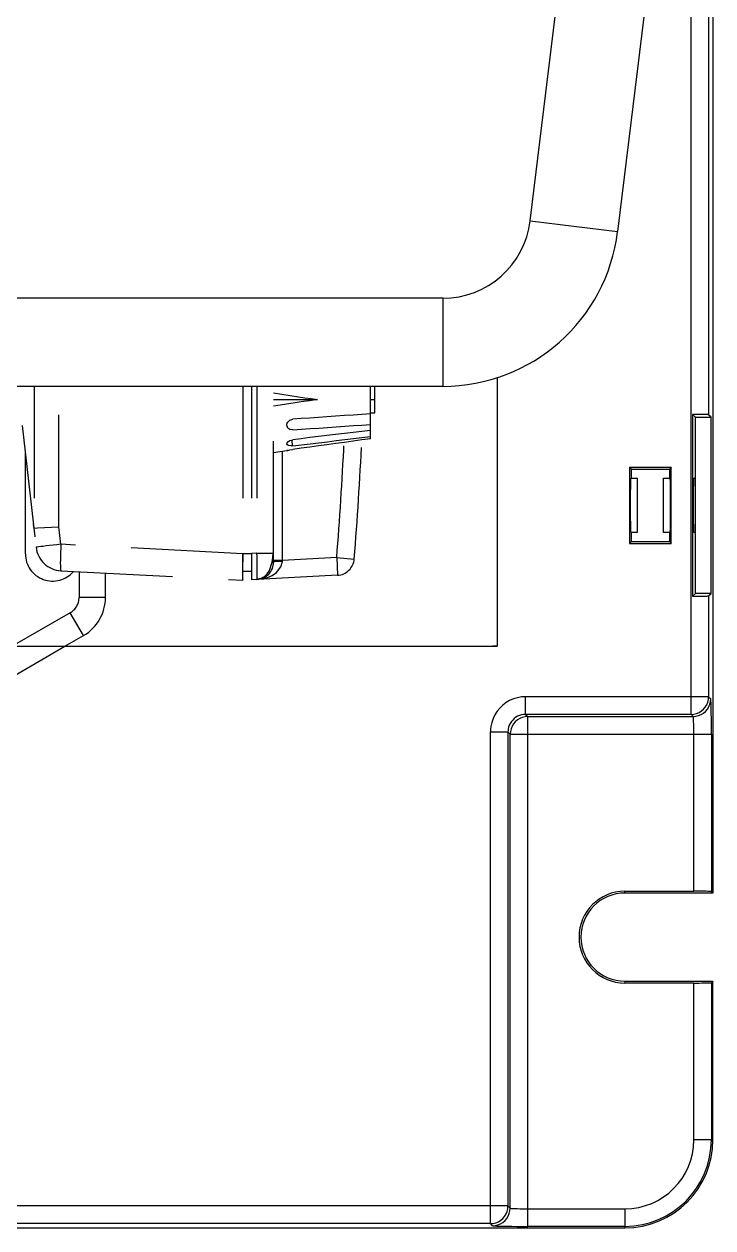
# Model space of a CAD drawing. Extents: x -9877 to -4419, y 2249 to 6216.
# Drawn here: x -6378.6 to -6300.3, y 4034.6 to 4171.2 of the extents above; entities that cross this region are included whole.
import ezdxf

# ---------------------------------------------------------------- set-up
doc = ezdxf.new("R2010")
doc.units = 0
doc.linetypes.add('DASHED', pattern=[19.05, 12.7, -6.35])
doc.layers.add('LY_1', color=7, linetype='CONTINUOUS')

msp = doc.modelspace()

# ---------------------------------------------------------------- linework, layer by layer
at = {"layer": 'LY_1', "color": 110, "linetype": 'CONTINUOUS'}
for p, q in [((-6300.324021, 4337.620295), (-6300.324021, 4072.620295)), ((-6321.080816, 4148.901602), (-6310.398559, 4235.901602)), ((-6300.473098, 4234.682909), (-6311.155354, 4147.682909)), ((-6300.813372, 4231.911598), (-6300.813372, 4126.900186)), ((-6302.813067, 4092.900187), (-6302.813067, 4215.625386)), ((-6321.080816, 4148.901602), (-6311.155354, 4147.682909)), ((-6331.006277, 4140.120295), (-6619.641764, 4140.120295)), ((-6331.006277, 4140.120295), (-6331.006277, 4130.120295)), ((-6324.824021, 4131.099788), (-6324.824021, 4100.620295)), ((-6324.824021, 4131.099788), (-6324.824021, 4100.620295)), ((-6331.006277, 4130.120295), (-6611.285456, 4130.120295)), ((-6302.638078, 4126.934353), (-6302.638078, 4106.306238)), ((-6302.638078, 4126.934353), (-6302.324021, 4126.620295)), ((-6302.324021, 4126.620295), (-6300.533481, 4126.620295)), ((-6302.324021, 4106.620295), (-6302.324021, 4126.620295)), ((-6300.533481, 4126.620295), (-6300.813372, 4126.900186)), ((-6300.533481, 4106.620295), (-6300.533481, 4126.620295)), ((-6309.788718, 4120.934993), (-6309.788718, 4112.305598)), ((-6309.788718, 4120.934993), (-6305.059323, 4120.934993)), ((-6309.574021, 4120.720295), (-6309.788718, 4120.934993)), ((-6309.574021, 4120.720295), (-6305.274021, 4120.720295)), ((-6309.574021, 4119.712807), (-6309.574021, 4120.720295)), ((-6305.059323, 4120.934993), (-6305.274021, 4120.720295)), ((-6305.274021, 4120.720295), (-6305.274021, 4119.712807)), ((-6305.059323, 4112.305598), (-6305.059323, 4120.934993)), ((-6309.666532, 4119.620295), (-6309.574021, 4119.712807)), ((-6309.574021, 4119.712807), (-6308.924021, 4119.712807)), ((-6308.924021, 4119.712807), (-6308.924021, 4113.527784)), ((-6305.924021, 4113.527784), (-6305.924021, 4119.712807)), ((-6305.924021, 4119.712807), (-6305.274021, 4119.712807)), ((-6305.274021, 4119.712807), (-6305.181509, 4119.620295)), ((-6302.516026, 4119.620295), (-6302.324021, 4119.812301)), ((-6309.574021, 4113.527784), (-6309.666532, 4113.620295)), ((-6309.574021, 4112.520295), (-6309.574021, 4113.527784)), ((-6308.924021, 4113.527784), (-6309.574021, 4113.527784)), ((-6305.274021, 4113.527784), (-6305.924021, 4113.527784)), ((-6305.181509, 4113.620295), (-6305.274021, 4113.527784)), ((-6305.274021, 4113.527784), (-6305.274021, 4112.520295)), ((-6302.324021, 4113.42829), (-6302.516026, 4113.620295)), ((-6309.788718, 4112.305598), (-6309.574021, 4112.520295)), ((-6309.788718, 4112.305598), (-6305.059323, 4112.305598)), ((-6309.574021, 4112.520295), (-6305.274021, 4112.520295)), ((-6305.274021, 4112.520295), (-6305.059323, 4112.305598)), ((-6302.324021, 4106.620295), (-6302.638078, 4106.306238)), ((-6300.533481, 4106.620295), (-6302.324021, 4106.620295)), ((-6300.813372, 4106.340405), (-6300.533481, 4106.620295)), ((-6300.813372, 4106.340405), (-6300.813372, 4094.899883)), ((-6407.33127, 4100.620295), (-6324.824021, 4100.620295)), ((-6383.627868, 4095.022219), (-6373.931716, 4100.620295)), ((-6324.824021, 4100.620295), (-6325.324021, 4100.620295)), ((-6300.813372, 4094.899883), (-6321.604216, 4094.899883)), ((-6321.604216, 4092.900187), (-6321.604216, 4094.899883)), ((-6300.813372, 4094.899883), (-6300.567782, 4094.654293)), ((-6302.813067, 4092.900187), (-6321.604216, 4092.900187)), ((-6321.604216, 4092.900187), (-6321.358626, 4092.654598)), ((-6302.567478, 4092.654598), (-6302.813067, 4092.900187)), ((-6321.358626, 4092.654598), (-6302.567478, 4092.654598)), ((-6321.358626, 4034.795455), (-6321.358626, 4092.654598)), ((-6325.603606, 4035.109647), (-6325.603606, 4090.900492)), ((-6325.603606, 4090.900492), (-6323.603911, 4090.900492)), ((-6323.603911, 4090.900492), (-6323.603911, 4037.109342)), ((-6323.358321, 4090.654902), (-6323.603911, 4090.900492)), ((-6323.358321, 4036.863753), (-6323.358321, 4090.654902)), ((-6323.358321, 4090.654902), (-6300.499181, 4090.654902)), ((-6302.498876, 4072.829756), (-6302.498876, 4090.654902)), ((-6300.499181, 4090.654902), (-6300.499181, 4072.795455)), ((-6310.324021, 4072.829756), (-6302.498876, 4072.829756)), ((-6310.324021, 4072.620295), (-6310.324021, 4072.829756)), ((-6300.324021, 4072.620295), (-6310.324021, 4072.620295)), ((-6300.324021, 4072.620295), (-6300.499181, 4072.795455)), ((-6310.324021, 4062.620295), (-6310.324021, 4062.410835)), ((-6310.324021, 4062.620295), (-6300.324021, 4062.620295)), ((-6302.498876, 4062.410835), (-6310.324021, 4062.410835)), ((-6302.498876, 4044.620295), (-6302.498876, 4062.410835)), ((-6300.324021, 4062.620295), (-6300.499181, 4062.445136)), ((-6300.499181, 4062.445136), (-6300.499181, 4044.620295)), ((-6300.324021, 4044.620295), (-6300.324021, 4062.620295)), ((-6300.324021, 4044.620295), (-6302.498876, 4044.620295)), ((-6323.603911, 4037.109342), (-6445.509829, 4037.109342)), ((-6323.603911, 4037.109342), (-6323.358321, 4036.863753)), ((-6321.358626, 4036.795151), (-6310.324021, 4036.795151)), ((-6310.324021, 4036.795151), (-6310.324021, 4034.620295)), ((-6640.324021, 4034.620295), (-6310.324021, 4034.620295)), ((-6325.603606, 4035.109647), (-6445.54413, 4035.109647)), ((-6325.358017, 4034.864057), (-6325.603606, 4035.109647)), ((-6310.324021, 4034.795455), (-6321.358626, 4034.795455))]:
    msp.add_line(p, q, dxfattribs=at)
at = {"layer": 'LY_1', "color": 110, "linetype": 'DASHED'}
for p, q in [((-6377.413888, 4130.120295), (-6377.413888, 4114.025575)), ((-6374.616473, 4114.191787), (-6374.616473, 4130.120295)), ((-6353.724074, 4130.120295), (-6353.724074, 4111.116187)), ((-6352.724021, 4130.120295), (-6352.724021, 4111.168592)), ((-6352.119349, 4130.120295), (-6352.119349, 4111.200281)), ((-6350.224021, 4111.200281), (-6350.224021, 4130.120295)), ((-6339.224021, 4124.17474), (-6339.224021, 4130.120295)), ((-6338.724021, 4127.120295), (-6338.724021, 4130.120295)), ((-6350.224021, 4128.620295), (-6345.224021, 4128.620295)), ((-6339.224021, 4128.620295), (-6338.724021, 4128.620295)), ((-6339.224021, 4127.120295), (-6338.724021, 4127.120295)), ((-6378.785431, 4125.659289), (-6377.213156, 4111.859604)), ((-6348.719447, 4125.722811), (-6348.676045, 4125.95197)), ((-6348.659301, 4125.47162), (-6348.719447, 4125.722811)), ((-6348.676045, 4125.95197), (-6348.613908, 4126.069984)), ((-6348.093624, 4126.464766), (-6348.049708, 4126.394823)), ((-6348.719443, 4123.601785), (-6348.701225, 4123.692174)), ((-6348.704293, 4123.545272), (-6348.703569, 4123.494065)), ((-6348.701225, 4123.692174), (-6348.616051, 4123.815811)), ((-6348.530197, 4123.395906), (-6348.67613, 4123.483199)), ((-6378.424021, 4111.120295), (-6378.424021, 4122.487229)), ((-6350.224021, 4122.620295), (-6348.719447, 4122.825465)), ((-6349.224021, 4110.358875), (-6349.224021, 4122.756659)), ((-6348.688624, 4122.833844), (-6348.719447, 4122.825465)), ((-6348.719447, 4122.825465), (-6348.693102, 4122.832666)), ((-6348.693102, 4122.832666), (-6348.613905, 4122.852678)), ((-6348.602088, 4122.855533), (-6348.688624, 4122.833844)), ((-6374.389448, 4112.199213), (-6374.616473, 4114.191787)), ((-6353.724074, 4111.116187), (-6374.389448, 4112.199213)), ((-6352.724021, 4111.120295), (-6353.724021, 4111.120295)), ((-6352.119349, 4111.200281), (-6352.724021, 4111.168592)), ((-6352.119349, 4111.200281), (-6350.224021, 4111.200281)), ((-6343.063653, 4110.681726), (-6349.224021, 4110.358875)), ((-6343.063653, 4110.681726), (-6341.070063, 4110.521733)), ((-6343.063653, 4110.681726), (-6342.958981, 4108.684467)), ((-6349.224021, 4110.358875), (-6350.224021, 4110.358875)), ((-6349.22676, 4110.253916), (-6349.224021, 4110.358875)), ((-6374.389448, 4109.203325), (-6353.724074, 4108.120298)), ((-6372.324021, 4109.09508), (-6372.324021, 4106.167301)), ((-6369.324021, 4106.167301), (-6369.324021, 4108.937857)), ((-6352.724021, 4109.120295), (-6353.724021, 4109.120295)), ((-6342.958981, 4108.684467), (-6352.724021, 4108.172703)), ((-6369.324021, 4106.167301), (-6372.324021, 4106.167301)), ((-6373.324021, 4104.43525), (-6379.931716, 4100.620295)), ((-6371.824021, 4101.837174), (-6373.324021, 4104.43525)), ((-6373.931716, 4100.620295), (-6371.824021, 4101.837174))]:
    msp.add_line(p, q, dxfattribs=at)
for points in [[(-6350.224021, 4129.370295), (-6349.286917, 4129.226208), (-6348.349813, 4129.082121), (-6347.412365, 4128.94033), (-6346.683056, 4128.832726), (-6345.953538, 4128.726511), (-6345.224021, 4128.620295)], [(-6345.224021, 4128.620295), (-6346.153901, 4128.48432), (-6347.08378, 4128.348344), (-6348.013322, 4128.210117), (-6348.750363, 4128.097788), (-6349.487192, 4127.984042), (-6350.224021, 4127.870295)], [(-6339.224021, 4127.001899), (-6340.212847, 4126.933848), (-6341.201673, 4126.865786), (-6342.190499, 4126.79773), (-6343.179326, 4126.729696), (-6344.168157, 4126.6617), (-6345.138543, 4126.595019), (-6346.108932, 4126.528372), (-6347.079321, 4126.461738), (-6348.04971, 4126.395097)], [(-6348.613908, 4126.069984), (-6348.401165, 4126.278279), (-6348.04971, 4126.394815)], [(-6348.04971, 4125.184947), (-6347.06211, 4125.252907), (-6346.074509, 4125.320851), (-6345.086909, 4125.388804), (-6344.099311, 4125.456789), (-6343.111716, 4125.52483), (-6342.139789, 4125.591862), (-6341.167866, 4125.658944), (-6340.195943, 4125.726045), (-6339.224021, 4125.793136)], [(-6348.04971, 4125.185114), (-6348.390934, 4125.237685), (-6348.602113, 4125.388639), (-6348.659301, 4125.47162)], [(-6339.224021, 4125.119271), (-6340.212845, 4125.001298), (-6341.201667, 4124.883303), (-6342.190491, 4124.765318), (-6343.179319, 4124.647377), (-6344.168157, 4124.529511), (-6345.138538, 4124.41394), (-6346.108927, 4124.298433), (-6347.079319, 4124.182952), (-6348.049709, 4124.067458)], [(-6348.049709, 4123.368778), (-6347.062108, 4123.486416), (-6346.074505, 4123.60403), (-6345.086903, 4123.721656), (-6344.099307, 4123.839332), (-6343.111721, 4123.957095), (-6342.139788, 4124.073101), (-6341.167863, 4124.189183), (-6340.195943, 4124.305295), (-6339.224021, 4124.421392)], [(-6348.67613, 4123.483199), (-6348.690017, 4123.501142), (-6348.719443, 4123.601785)], [(-6348.616051, 4123.815811), (-6348.402166, 4123.96519), (-6348.049711, 4124.067517)], [(-6348.613905, 4122.852678), (-6348.401163, 4122.900009), (-6348.04971, 4122.959711)], [(-6348.04971, 4123.36888), (-6348.26882, 4123.357422), (-6348.509757, 4123.389587), (-6348.530197, 4123.395906)], [(-6348.049707, 4123.368894), (-6348.102873, 4123.790564), (-6348.123685, 4124.020237), (-6348.126224, 4124.054862)], [(-6339.224021, 4124.17474), (-6340.212844, 4124.038455), (-6341.201664, 4123.902143), (-6342.190486, 4123.765845), (-6343.179315, 4123.629599), (-6344.168157, 4123.493445), (-6345.138535, 4123.35995), (-6346.108925, 4123.226534), (-6347.079319, 4123.093149), (-6348.04971, 4122.959748)], [(-6377.413888, 4114.025575), (-6377.465401, 4114.151928), (-6377.506356, 4114.432995)], [(-6377.413888, 4114.025575), (-6377.030182, 4114.050414), (-6376.252372, 4114.097137), (-6375.454451, 4114.143711), (-6374.616473, 4114.191787)], [(-6374.389448, 4112.199213), (-6374.837979, 4112.147763), (-6375.27257, 4112.097497), (-6375.683214, 4112.049572), (-6376.060457, 4112.005093), (-6376.395616, 4111.965083), (-6376.680973, 4111.930463), (-6376.909959, 4111.902031), (-6377.077301, 4111.88044), (-6377.179149, 4111.866188), (-6377.213156, 4111.859604)], [(-6374.389448, 4112.199213), (-6374.411973, 4111.731362), (-6374.430094, 4111.27499), (-6374.443364, 4110.841297), (-6374.451459, 4110.440924), (-6374.454179, 4110.083695), (-6374.451459, 4109.778376), (-6374.443364, 4109.532459), (-6374.430094, 4109.351978), (-6374.411973, 4109.241362), (-6374.389448, 4109.203325), (-6374.389448, 4109.203325)], [(-6353.724074, 4111.116187), (-6353.738343, 4110.498962), (-6353.749373, 4109.881883), (-6353.751763, 4109.341041), (-6353.755939, 4108.799433), (-6353.745189, 4108.282551), (-6353.724074, 4108.120298)], [(-6353.724074, 4108.120298), (-6353.724074, 4108.349444), (-6353.724074, 4108.998975), (-6353.724074, 4109.970348), (-6353.724074, 4110.543267), (-6353.724074, 4111.116187)], [(-6352.724021, 4111.168592), (-6352.724021, 4110.550777), (-6352.724021, 4109.932962), (-6352.724021, 4109.391565), (-6352.724021, 4108.850168), (-6352.724021, 4108.333849), (-6352.724021, 4108.172703)], [(-6352.101, 4108.263022), (-6352.090947, 4108.371344), (-6352.083394, 4108.532876), (-6352.078483, 4108.74458), (-6352.076307, 4109.002477), (-6352.076906, 4109.301719), (-6352.080269, 4109.636681), (-6352.086333, 4110.001067), (-6352.094983, 4110.388026), (-6352.106058, 4110.790285), (-6352.119349, 4111.200281)], [(-6352.101151, 4108.263767), (-6351.652995, 4108.355248), (-6351.263532, 4108.55751), (-6350.944413, 4108.855064), (-6350.698116, 4109.236654), (-6350.392003, 4110.187685), (-6350.310129, 4110.704977), (-6350.2611, 4111.201658)], [(-6350.224021, 4110.201652), (-6350.224021, 4110.567445), (-6350.224021, 4111.200281)], [(-6352.119349, 4108.204393), (-6351.519431, 4108.303096), (-6350.929305, 4108.434086), (-6350.38789, 4108.668185), (-6349.89492, 4109.009319), (-6349.394961, 4109.622029), (-6349.22676, 4110.253916)], [(-6349.22676, 4110.253916), (-6349.382889, 4110.253252), (-6349.535121, 4110.251323), (-6349.679719, 4110.248174), (-6349.813135, 4110.243884), (-6349.932095, 4110.238558), (-6350.033681, 4110.232326), (-6350.1154, 4110.225341), (-6350.175246, 4110.217775), (-6350.211752, 4110.209814), (-6350.224021, 4110.201652)], [(-6352.119349, 4108.204393), (-6352.109624, 4108.219345), (-6352.101, 4108.263022)]]:
    msp.add_lwpolyline(points, dxfattribs=at)
at = {"layer": 'LY_1', "color": 110, "linetype": 'CONTINUOUS'}
for points in [[(-6300.813372, 4126.900186), (-6300.839912, 4126.905277), (-6300.908767, 4126.910246), (-6301.01846, 4126.914986), (-6301.16664, 4126.919396), (-6301.350128, 4126.923381), (-6301.564989, 4126.926855), (-6301.806616, 4126.929744), (-6302.069826, 4126.931987), (-6302.348976, 4126.933534), (-6302.638078, 4126.934353), (-6302.638078, 4126.934353)], [(-6309.666532, 4119.620295), (-6309.673985, 4119.58976), (-6309.681285, 4119.498774), (-6309.688286, 4119.349191), (-6309.694843, 4119.144056), (-6309.700824, 4118.887544), (-6309.706107, 4118.584878), (-6309.710585, 4118.242218), (-6309.714165, 4117.866541), (-6309.716776, 4117.465493), (-6309.718365, 4117.04724), (-6309.718898, 4116.620295), (-6309.718365, 4116.193351), (-6309.716776, 4115.775098), (-6309.714165, 4115.37405), (-6309.710585, 4114.998373), (-6309.706107, 4114.655713), (-6309.700824, 4114.353047), (-6309.694843, 4114.096535), (-6309.688286, 4113.891399), (-6309.681285, 4113.741817), (-6309.673985, 4113.650831), (-6309.666532, 4113.620295), (-6309.666532, 4113.620295)], [(-6305.181509, 4113.620295), (-6305.174056, 4113.650831), (-6305.166756, 4113.741817), (-6305.159755, 4113.891399), (-6305.153198, 4114.096535), (-6305.147217, 4114.353047), (-6305.141934, 4114.655713), (-6305.137456, 4114.998373), (-6305.133876, 4115.37405), (-6305.131265, 4115.775098), (-6305.129677, 4116.193351), (-6305.129144, 4116.620295), (-6305.129677, 4117.04724), (-6305.131265, 4117.465493), (-6305.133876, 4117.866541), (-6305.137456, 4118.242218), (-6305.141934, 4118.584878), (-6305.147217, 4118.887544), (-6305.153198, 4119.144056), (-6305.159755, 4119.349191), (-6305.166756, 4119.498774), (-6305.174056, 4119.58976), (-6305.181509, 4119.620295)], [(-6302.516026, 4119.620295), (-6302.523479, 4119.58976), (-6302.530779, 4119.498774), (-6302.53778, 4119.349191), (-6302.544337, 4119.144056), (-6302.550318, 4118.887544), (-6302.555601, 4118.584878), (-6302.560079, 4118.242218), (-6302.563659, 4117.866541), (-6302.56627, 4117.465493), (-6302.567858, 4117.04724), (-6302.568392, 4116.620295), (-6302.567858, 4116.193351), (-6302.56627, 4115.775098), (-6302.563659, 4115.37405), (-6302.560079, 4114.998373), (-6302.555601, 4114.655713), (-6302.550318, 4114.353047), (-6302.544337, 4114.096535), (-6302.53778, 4113.891399), (-6302.530779, 4113.741817), (-6302.523479, 4113.650831), (-6302.516026, 4113.620295), (-6302.516026, 4113.620295)], [(-6302.638078, 4106.306238), (-6302.348976, 4106.307057), (-6302.069826, 4106.308604), (-6301.806616, 4106.310847), (-6301.564989, 4106.313736), (-6301.350128, 4106.31721), (-6301.16664, 4106.321195), (-6301.01846, 4106.325605), (-6300.908767, 4106.330345), (-6300.839912, 4106.335314), (-6300.813372, 4106.340405), (-6300.813372, 4106.340405)], [(-6321.604216, 4094.899883), (-6322.074458, 4094.872149), (-6322.538165, 4094.789331), (-6322.988905, 4094.652579), (-6323.42043, 4094.463787), (-6323.826756, 4094.225574), (-6324.20225, 4093.941242), (-6324.541706, 4093.614733), (-6324.840417, 4093.250575), (-6325.094242, 4092.853817), (-6325.299661, 4092.429959), (-6325.453826, 4091.984878), (-6325.5546, 4091.524745), (-6325.591336, 4091.213583), (-6325.603606, 4090.900492)], [(-6302.813067, 4092.900187), (-6302.500306, 4092.924893), (-6302.195243, 4092.99821), (-6301.905387, 4093.118334), (-6301.637873, 4093.28231), (-6301.399284, 4093.4861), (-6301.195494, 4093.724688), (-6301.031519, 4093.992203), (-6300.911394, 4094.282059), (-6300.838077, 4094.587121), (-6300.813372, 4094.899883), (-6300.813372, 4094.899883)], [(-6302.567478, 4092.654598), (-6302.254716, 4092.679303), (-6301.949654, 4092.75262), (-6301.659798, 4092.872745), (-6301.392283, 4093.03672), (-6301.153695, 4093.24051), (-6300.949905, 4093.479099), (-6300.78593, 4093.746613), (-6300.665805, 4094.036469), (-6300.592488, 4094.341532), (-6300.567782, 4094.654293), (-6300.567782, 4094.654293)], [(-6300.499181, 4090.654902), (-6300.500021, 4091.273744), (-6300.502523, 4091.877684), (-6300.506625, 4092.452178), (-6300.51223, 4092.983394), (-6300.519201, 4093.458539), (-6300.527372, 4093.866172), (-6300.536545, 4094.196477), (-6300.5465, 4094.441499), (-6300.556997, 4094.59534), (-6300.567782, 4094.654293)], [(-6321.604216, 4092.900187), (-6321.839404, 4092.886388), (-6322.071315, 4092.845037), (-6322.296733, 4092.776708), (-6322.512533, 4092.68235), (-6322.715722, 4092.563269), (-6322.903482, 4092.421116), (-6323.073212, 4092.257864), (-6323.222558, 4092.075775), (-6323.349448, 4091.877374), (-6323.452125, 4091.665412), (-6323.529163, 4091.442827), (-6323.579495, 4091.212706), (-6323.597821, 4091.057083), (-6323.603911, 4090.900492)], [(-6321.358626, 4092.654598), (-6321.671387, 4092.629892), (-6321.97645, 4092.556575), (-6322.266306, 4092.436451), (-6322.53382, 4092.272475), (-6322.772409, 4092.068685), (-6322.976199, 4091.830097), (-6323.140174, 4091.562582), (-6323.260299, 4091.272726), (-6323.333616, 4090.967664), (-6323.358321, 4090.654902)], [(-6302.498876, 4090.654902), (-6302.499717, 4090.964323), (-6302.502218, 4091.266293), (-6302.506321, 4091.55354), (-6302.511925, 4091.819148), (-6302.518897, 4092.056721), (-6302.527068, 4092.260537), (-6302.536241, 4092.42569), (-6302.546195, 4092.548201), (-6302.556692, 4092.625121), (-6302.567478, 4092.654598)], [(-6300.499181, 4072.795455), (-6300.528657, 4072.800848), (-6300.605577, 4072.806096), (-6300.728089, 4072.811074), (-6300.893241, 4072.81566), (-6301.097057, 4072.819746), (-6301.33463, 4072.823232), (-6301.600238, 4072.826034), (-6301.887485, 4072.828085), (-6302.189455, 4072.829336), (-6302.498876, 4072.829756), (-6302.498876, 4072.829756)], [(-6302.498876, 4062.410835), (-6302.189455, 4062.411255), (-6301.887485, 4062.412506), (-6301.600238, 4062.414557), (-6301.33463, 4062.417359), (-6301.097057, 4062.420845), (-6300.893241, 4062.424931), (-6300.728089, 4062.429517), (-6300.605577, 4062.434494), (-6300.528657, 4062.439743), (-6300.499181, 4062.445136)], [(-6325.603606, 4035.109647), (-6325.290845, 4035.134352), (-6324.985782, 4035.207669), (-6324.695926, 4035.327794), (-6324.428412, 4035.491769), (-6324.189823, 4035.695559), (-6323.986033, 4035.934148), (-6323.822058, 4036.201662), (-6323.701933, 4036.491518), (-6323.628616, 4036.796581), (-6323.603911, 4037.109342), (-6323.603911, 4037.109342)], [(-6325.358017, 4034.864057), (-6325.045256, 4034.888762), (-6324.740193, 4034.96208), (-6324.450337, 4035.082204), (-6324.182822, 4035.24618), (-6323.944234, 4035.44997), (-6323.740444, 4035.688558), (-6323.576469, 4035.956073), (-6323.456344, 4036.245928), (-6323.383027, 4036.550991), (-6323.358321, 4036.863753), (-6323.358321, 4036.863753)], [(-6323.358321, 4036.863753), (-6323.328845, 4036.852967), (-6323.251925, 4036.84247), (-6323.129413, 4036.832516), (-6322.964261, 4036.823342), (-6322.760445, 4036.815172), (-6322.522872, 4036.8082), (-6322.257264, 4036.802596), (-6321.970017, 4036.798493), (-6321.668047, 4036.795991), (-6321.358626, 4036.795151)], [(-6325.358017, 4034.864057), (-6325.299063, 4034.853272), (-6325.145223, 4034.842775), (-6324.900201, 4034.83282), (-6324.569896, 4034.823647), (-6324.162263, 4034.815476), (-6323.687118, 4034.808505), (-6323.155902, 4034.8029), (-6322.581407, 4034.798798), (-6321.977468, 4034.796296), (-6321.358626, 4034.795455)]]:
    msp.add_lwpolyline(points, dxfattribs=at)
for centre, radius, start, end in [((-6331.006277, 4150.120295), 10, 270, 353), ((-6331.006277, 4150.120295), 20, 270, 353), ((-6310.324021, 4067.620295), 5.209461, 90, 270), ((-6310.324021, 4067.620295), 5, 90, 270), ((-6310.324021, 4044.620295), 9.82484, 270, 0), ((-6310.324021, 4044.620295), 7.825145, 270, 0), ((-6310.324021, 4044.620295), 10, 270, 0)]:
    msp.add_arc(centre, radius, start, end, dxfattribs=at)
at = {"layer": 'LY_1', "color": 110, "linetype": 'DASHED'}
for centre, radius, start, end in [((-6759.724021, 4144.120295), 418, 355.411631, 357.204896), ((-6759.724021, 4144.120295), 420, 355.411631, 357.256359), ((-6375.324021, 4111.120295), 3.1, 180, 320.004504), ((-6374.23244, 4112.199213), 3, 186.5, 267), ((-6352.224021, 4110.201652), 2, 273, 0), ((-6343.063653, 4110.681726), 2, 273, 355.411631), ((-6374.324021, 4106.167301), 2, 300, 0), ((-6374.324021, 4106.167301), 5, 300, 0)]:
    msp.add_arc(centre, radius, start, end, dxfattribs=at)

doc.saveas('drawing.dxf')
